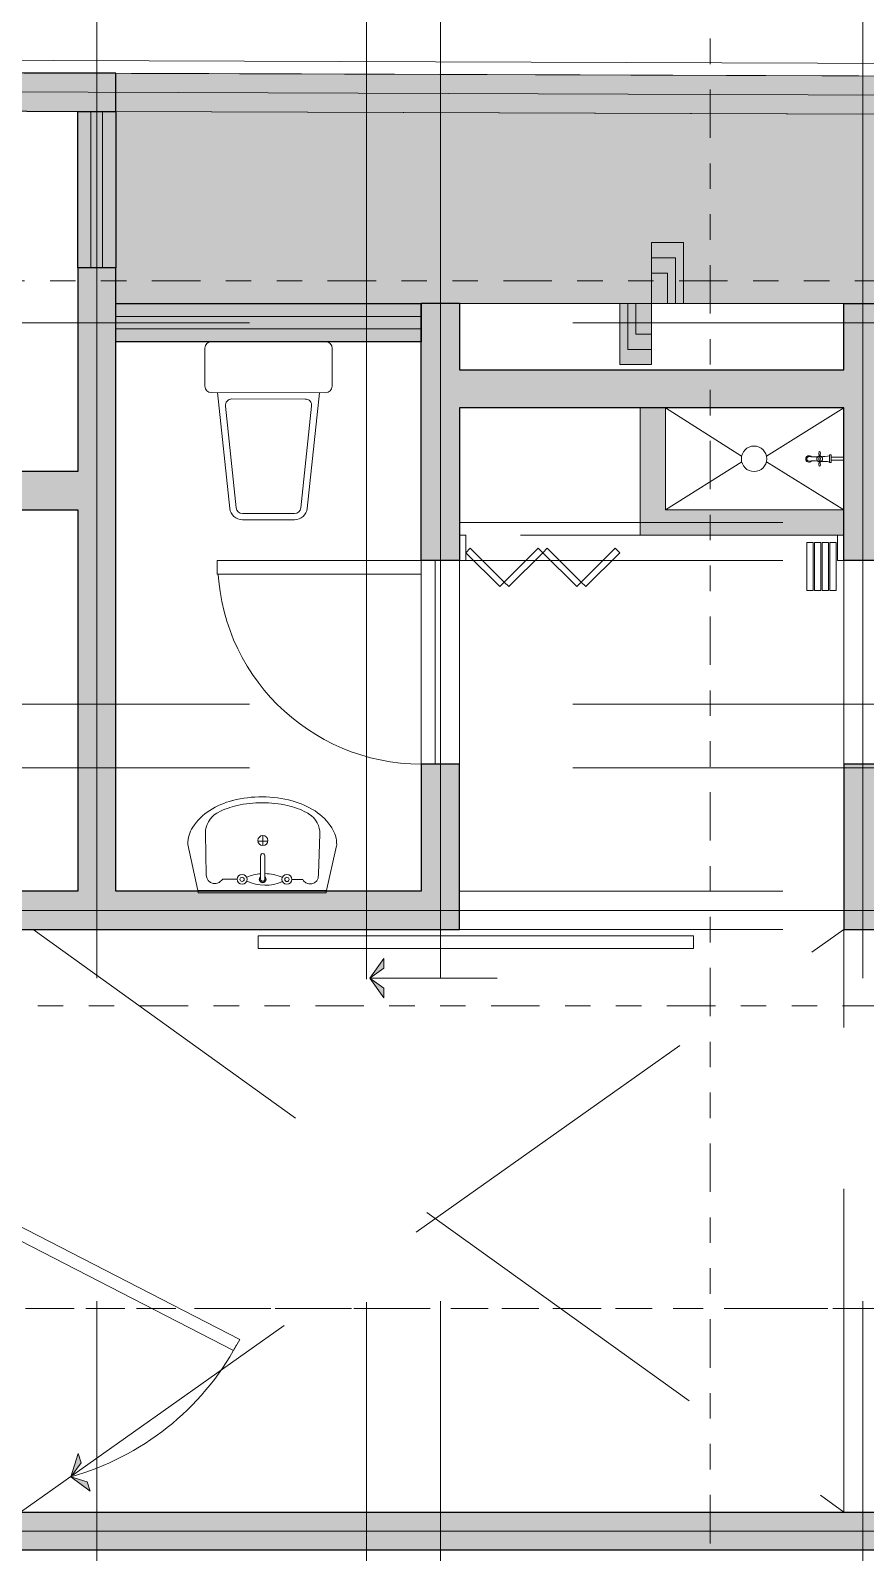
# Model space of a CAD drawing. Header units: metres. Extents: x -54 to 264, y -14 to 31.
# Drawn here: x 28.13 to 31.41, y 15.69 to 21.67 of the extents above; entities that cross this region are included whole.
import ezdxf
from ezdxf.enums import TextEntityAlignment as Align

# ---------------------------------------------------------------- set-up
doc = ezdxf.new("R2010")
doc.units = ezdxf.units.M
doc.header["$LTSCALE"] = 0.001
for name, pattern in [('CENTERX2', [101.6, 63.5, -12.7, 12.7, -12.7]), ('DIVIDEX2', [63.5, 25.4, -12.7, 0, -12.7, 0, -12.7]), ('HIDDENX2', [19.05, 12.7, -6.35])]:
    doc.linetypes.add(name, pattern=pattern)
doc.layers.get('0').update_dxf_attribs({"lineweight": 13, "true_color": 0x000000})
for name, color, linetype, lineweight, true_color in [('JACH-Anotaciones-Cambios deNivelPiso', 7, 'Continuous', 13, 0x000000), ('JACH-Anotaciones-Cambios deNivelPiso @ 0.05', 7, 'Continuous', 13, 0x000000), ('JACH-Anotaciones-Cambios deNivelPiso @ 0.075', 7, 'Continuous', 13, 0x000000), ('JACH-Anotaciones-Cambios deNivelPiso @ 0.1', 7, 'Continuous', 13, 0x000000), ('Jach-Anotaciones-Hatch-Lum100%', 7, 'Continuous', 13, 0x000000), ('Jach-Anotaciones-Hatch-Lum30%', 7, 'Continuous', 9, 0xb3b3b3), ('Jach-Anotaciones-Hatch-Lum50%', 9, 'Continuous', 13, 0x808080), ('Jach-Anotaciones-Hatch-Lum80%', 250, 'Continuous', 13, 0x333333), ('JACH-Anotaciones-Lineas-CORTE', 7, 'DIVIDEX2', 18, 0x000000), ('JACH-Anotaciones-Lineas-CORTE @ 0.05', 7, 'DIVIDEX2', 18, 0x000000), ('JACH-Anotaciones-Lineas-CORTE @ 0.075', 7, 'DIVIDEX2', 18, 0x000000), ('JACH-Anotaciones-Lineas-EJES', 7, 'CENTERX2', 9, 0x666666), ('Jach-Anotaciones-LineasDetalle0.09mm', 7, 'Continuous', 15, 0x000000), ('Jach-Anotaciones-LineasDetalle0.15mm', 7, 'Continuous', 15, 0x000000), ('JACH-Anotaciones-Textos-Lum100%', 7, 'Continuous', 13, 0x000000), ('JACH-Arq-Lineas-Piso', 7, 'Continuous', 13, 0x1a1a1a), ('JACH-Arq-Lineas-Proyeccion', 250, 'HIDDENX2', 13, 0x333333), ('JACH-Arq-Líneas-ProyeccionCerramientos', 7, 'HIDDENX2', 13, 0x000000), ('JACH-Arq-Mobiliario01-', 250, 'Continuous', 9, 0x333333), ('JACH-Arq-Puertas01-', 7, 'Continuous', 13, 0x404040)]:
    doc.layers.add(name, color=color, linetype=linetype, lineweight=lineweight, true_color=true_color)
doc.layers.add('JACH-Arq-Muros01-Carga', color=3, linetype='Continuous', lineweight=25)
doc.layers.add('JACH-Arq-Muros03Bajos', color=6, linetype='Continuous', lineweight=13)
doc.styles.add('01c-Arial-JACH(3mm)', font='arial.ttf', dxfattribs={"height": 3})

# ---------------------------------------------------------------- blocks, each defined once
blk = doc.blocks.new('*U73')
at = {"lineweight": 0}
blk.add_arc((-0.075, 0), 0.8, 180, 270, dxfattribs=at)
at = {"layer": 'Jach-Anotaciones-Hatch-Lum50%'}
blk.add_lwpolyline([(-0.021, 0), (-0.021, -0.8), (-0.075, -0.8), (-0.075, 0)], close=True, dxfattribs=at)
at = {"lineweight": 30}
blk.add_wipeout([(-0.075, -0.054), (-0.8774, -0.054), (-0.8774, 0), (-0.075, 0)], dxfattribs=at)
blk.add_lwpolyline([(-0.075, -0.054), (-0.8774, -0.054), (-0.8774, 0), (-0.075, 0)], close=True)
blk = doc.blocks.new('A$C274B7A8C')
for p, q in [((0, 0.525), (0, 0.675)), ((0.025, 0.7), (0.475, 0.7)), ((0.5, 0.675), (0.5, 0.525)), ((0.475, 0.5), (0.025, 0.5)), ((0.05, 0.5), (0.0979, 0.0448)), ((0.4021, 0.0448), (0.45, 0.5)), ((0.0807, 0.4474), (0.1228, 0.0474)), ((0.1055, 0.475), (0.3945, 0.475)), ((0.3772, 0.0474), (0.4193, 0.4474)), ((0.1476, 0.025), (0.3524, 0.025)), ((0.1476, 0), (0.3524, 0))]:
    blk.add_line(p, q)
for centre, radius, start, end in [((0.025, 0.675), 0.025, 90, 180), ((0.475, 0.675), 0.025, 0, 90), ((0.025, 0.525), 0.025, 180, 270), ((0.475, 0.525), 0.025, 270, 0), ((0.1055, 0.45), 0.025, 90, 186.00901), ((0.3945, 0.45), 0.025, 353.99099, 90), ((0.1476, 0.05), 0.05, 186.00901, 270), ((0.1476, 0.05), 0.025, 186.00901, 270), ((0.3524, 0.05), 0.025, 270, 353.99099), ((0.3524, 0.05), 0.05, 270, 353.99099)]:
    blk.add_arc(centre, radius, start, end)
blk = doc.blocks.new('A$C6AA41FE3')
at = {"linetype": 'ByBlock'}
for p, q in [((0.1919, 0.5849), (0.3733, 0.5439)), ((0.3687, 0.04), (0.3687, 0.5439)), ((0.3687, 0.5439), (0.3772, 0.5439)), ((0.3772, 0.0411), (0.3772, 0.5439)), ((0.3026, 0.514), (0.1469, 0.5187)), ((0.32, 0.5127), (0.3026, 0.514)), ((0.3305, 0.5069), (0.32, 0.5127)), ((0.3383, 0.4979), (0.3305, 0.5069)), ((0.3425, 0.4869), (0.3383, 0.4979)), ((0.3425, 0.4752), (0.3425, 0.4869)), ((0.3251, 0.409), (0.3253, 0.4524)), ((0.3253, 0.4524), (0.3305, 0.4553)), ((0.3305, 0.4553), (0.3383, 0.4642)), ((0.3383, 0.4642), (0.3425, 0.4752)), ((0.1747, 0.3146), (0.1747, 0.2774)), ((0.2326, 0.3025), (0.3243, 0.3025)), ((0.2326, 0.3021), (0.2326, 0.3025)), ((0.3243, 0.3025), (0.3243, 0.3024)), ((0.1525, 0.2951), (0.1884, 0.2951)), ((0.2326, 0.2863), (0.2326, 0.2867)), ((0.3243, 0.2863), (0.2326, 0.2863)), ((0.3243, 0.2864), (0.3243, 0.2863)), ((0.3243, 0.1379), (0.3245, 0.1941)), ((0.3374, 0.1229), (0.3243, 0.1379)), ((0.3415, 0.1119), (0.3374, 0.1229)), ((0.144, 0.0693), (0.3071, 0.0724)), ((0.3071, 0.0724), (0.3191, 0.0744)), ((0.3191, 0.0744), (0.3296, 0.0802)), ((0.3296, 0.0802), (0.3374, 0.0892)), ((0.3374, 0.0892), (0.3415, 0.1002)), ((0.3415, 0.1002), (0.3415, 0.1119)), ((0.188, 0), (0.3687, 0.04)), ((0.3772, 0.0411), (0.3687, 0.0411))]:
    blk.add_line(p, q, dxfattribs=at)
for centre, radius in [((0.3245, 0.3895), 0.0195), ((0.3245, 0.3895), 0.00849), ((0.172, 0.2951), 0.0195), ((0.3245, 0.2136), 0.0195), ((0.3245, 0.2136), 0.00849)]:
    blk.add_circle(centre, radius, dxfattribs=at)
for centre, radius, start, end in [((0.241, 0.3799), 0.2208, 122.64614, 147.09358), ((0.1864, 0.4671), 0.118, 89.17847, 123.14131), ((0.1877, 0.4667), 0.1183, 87.92664, 89.81125), ((0.3304, 0.324), 0.3262, 147.38302, 164.68206), ((0.1441, 0.4288), 0.09, 88.25949, 147.75883), ((0.3272, 0.3256), 0.3003, 152.13058, 167.30015), ((0.2193, 0.3814), 0.1789, 147.75883, 151.77231), ((0.4743, 0.289), 0.4743, 165.19563, 179.4863), ((0.5, 0.2906), 0.4766, 167.76557, 179.77021), ((0.4839, 0.3016), 0.1818, 157.46452, 179.70612), ((0.1798, 0.3042), 0.1678, 334.48749, 24.17939), ((0.2312, 0.2944), 0.0078, 80.15507, 279.84493), ((0.3243, 0.2944), 0.013, 218.4979, 141.5021), ((0.3243, 0.2944), 0.0134, 270, 90), ((0.3243, 0.2944), 0.00798, 270, 90), ((0.4743, 0.2935), 0.4743, 180.03161, 194.32228), ((0.5, 0.2944), 0.4766, 180.22979, 192.23443), ((0.4839, 0.3016), 0.1818, 184.80871, 202.53548), ((0.3272, 0.2594), 0.3003, 192.69985, 207.86942), ((0.33, 0.2597), 0.3262, 194.84096, 212.14001), ((0.2402, 0.2046), 0.2208, 212.44128, 236.88872), ((0.2193, 0.2037), 0.1789, 208.22812, 209.97994), ((0.1423, 0.1592), 0.09, 209.97994, 271.05374), ((0.1848, 0.1179), 0.1179, 236.40841, 270.37125), ((0.1861, 0.1183), 0.1183, 269.7541, 270.94709)]:
    blk.add_arc(centre, radius, start, end, dxfattribs=at)
blk = doc.blocks.new('*U56')
at = {"linetype": 'DIVIDEX2', "lineweight": 0, "ltscale": 100}
blk.add_lwpolyline([(-768.018, 0), (62.177, 0)], dxfattribs=at)
at = {"lineweight": 0, "ltscale": 100, "style": '01c-Arial-JACH(3mm)'}
for tag, p in [('JACH-SECCIONMURO', (-773.518, 2.109)), ('NO.DEPLANO', (-773.518, -1.994))]:
    blk.add_attdef(tag, text='', height=3, dxfattribs=at).set_placement(p, align=Align.MIDDLE_CENTER)
blk = doc.blocks.new('*U291')
at = {"layer": 'JACH-Anotaciones-Lineas-CORTE @ 0.075', "xscale": -0.075, "yscale": 0.075, "zscale": 0.075, "rotation": 180}
blk.add_blockref('*U56', (50.9401, 17.84), dxfattribs=at)
blk = doc.blocks.new('A$C51db089b')
at = {"layer": 'Jach-Anotaciones-Hatch-Lum50%', "lineweight": 0, "ltscale": 100}
h = blk.add_hatch(color=256, dxfattribs=at)
h.dxf.hatch_style = 1
h.paths.add_polyline_path([(0, 0.0776), (0.0554, 0.1173), (0.0554, 0.1552)])
h = blk.add_hatch(color=256, dxfattribs=at)
h.dxf.hatch_style = 1
h.paths.add_polyline_path([(0, 0.0776), (0.0554, 0.038), (0.0554, 0)])
at = {"lineweight": 0, "ltscale": 100}
for points in [[(0, 0.0776), (0.0554, 0.1173), (0.0554, 0.1552)], [(0, 0.0776), (0.0554, 0.038), (0.0554, 0)]]:
    blk.add_lwpolyline(points, close=True, dxfattribs=at)
blk.add_lwpolyline([(0.5, 0.0776), (0, 0.0776)], dxfattribs=at)
blk = doc.blocks.new('*U127')
at = {"lineweight": 0, "ltscale": 100}
h = blk.add_hatch(color=256, dxfattribs=at)
h.dxf.hatch_style = 1
h.paths.add_polyline_path([(0, 0), (0, -1.25), (2.4, -1.25), (2.4, 0)])
for points in [[(-2.4, 1.25), (-2.4, 0), (0, 0), (0, 1.25)], [(0, 0), (0, -1.25), (2.4, -1.25), (2.4, 0)]]:
    blk.add_lwpolyline(points, close=True, dxfattribs=at)
blk = doc.blocks.new('*U316')
at = {"layer": 'JACH-Anotaciones-Cambios deNivelPiso @ 0.05', "xscale": 0.05, "yscale": 0.05, "zscale": 0.05, "rotation": 270}
blk.add_blockref('*U127', (30.5659, 20.6), dxfattribs=at)
at = {"layer": 'JACH-Anotaciones-Cambios deNivelPiso @ 0.075', "xscale": 0.075, "yscale": 0.075, "zscale": 0.075, "rotation": 270}
blk.add_blockref('*U127', (30.5659, 20.6), dxfattribs=at)
at = {"layer": 'JACH-Anotaciones-Cambios deNivelPiso @ 0.1', "xscale": 0.1, "yscale": 0.1, "zscale": 0.1, "rotation": 270}
blk.add_blockref('*U127', (30.5659, 20.6), dxfattribs=at)
blk = doc.blocks.new('*U184')
at = {"linetype": 'DIVIDEX2', "lineweight": 0, "ltscale": 100}
blk.add_lwpolyline([(-773.995, 0), (50.688, 0)], dxfattribs=at)
at = {"lineweight": 0, "ltscale": 100, "style": '01c-Arial-JACH(3mm)'}
for tag, p in [('JACH-SECCIONMURO', (-779.495, 2.109)), ('NO.DEPLANO', (-779.495, -1.994))]:
    blk.add_attdef(tag, text='', height=3, dxfattribs=at).set_placement(p, align=Align.MIDDLE_CENTER)
blk = doc.blocks.new('*U373')
at = {"layer": 'JACH-Anotaciones-Lineas-CORTE @ 0.05', "xscale": 0.05, "yscale": 0.05, "zscale": 0.05}
blk.add_blockref('*U184', (50.9401, 16.65), dxfattribs=at)
at = {"layer": 'JACH-Anotaciones-Lineas-CORTE @ 0.075', "xscale": 0.075, "yscale": 0.075, "zscale": 0.075}
blk.add_blockref('*U184', (50.9401, 16.65), dxfattribs=at)
blk = doc.blocks.new('*U185')
at = {"linetype": 'DIVIDEX2', "lineweight": 0, "ltscale": 100}
blk.add_lwpolyline([(-810.476, 0), (-344.582, 0)], dxfattribs=at)
at = {"lineweight": 0, "ltscale": 100, "style": '01c-Arial-JACH(3mm)'}
for tag, p in [('JACH-SECCIONMURO', (-815.976, 2.109)), ('NO.DEPLANO', (-815.976, -1.994))]:
    blk.add_attdef(tag, text='', height=3, dxfattribs=at).set_placement(p, align=Align.MIDDLE_CENTER)
blk = doc.blocks.new('*U377')
at = {"layer": 'JACH-Anotaciones-Lineas-CORTE @ 0.075', "xscale": -0.075, "yscale": 0.075, "zscale": 0.075, "rotation": 90}
blk.add_blockref('*U185', (30.7959, -31.0582), dxfattribs=at)
blk = doc.blocks.new('*U183')
at = {"linetype": 'DIVIDEX2', "lineweight": 0, "ltscale": 100}
blk.add_lwpolyline([(-767.377, 0), (62.177, 0)], dxfattribs=at)
at = {"lineweight": 0, "ltscale": 100, "style": '01c-Arial-JACH(3mm)'}
for tag, p in [('JACH-SECCIONMURO', (-772.877, 2.109)), ('NO.DEPLANO', (-772.877, -1.994))]:
    blk.add_attdef(tag, text='', height=3, dxfattribs=at).set_placement(p, align=Align.MIDDLE_CENTER)
blk = doc.blocks.new('*U379')
at = {"layer": 'JACH-Anotaciones-Lineas-CORTE @ 0.075', "xscale": -0.075, "yscale": 0.075, "zscale": 0.075, "rotation": 180}
blk.add_blockref('*U183', (50.9401, 20.69), dxfattribs=at)

msp = doc.modelspace()

# ---------------------------------------------------------------- hatches: boundary and pattern name
at = {"layer": 'Jach-Anotaciones-Hatch-Lum30%', "ltscale": 100}
h = msp.add_hatch(color=256, dxfattribs=at)
h.dxf.hatch_style = 1
h.paths.add_polyline_path([(30.5209, 20.19), (30.6209, 20.19), (30.6209, 19.69), (30.5209, 19.69)])
h = msp.add_hatch(color=256, dxfattribs=at)
h.dxf.hatch_style = 1
h.paths.add_polyline_path([(30.6159, 19.69), (31.3209, 19.69), (31.3209, 19.79), (30.6159, 19.79)])
at = {"layer": 'Jach-Anotaciones-Hatch-Lum50%', "ltscale": 100}
h = msp.add_hatch(color=256, dxfattribs=at)
h.dxf.hatch_style = 1
h.paths.add_polyline_path([(39.7709, 21.4658), (28.4609, 21.5052), (28.4609, 21.3552), (39.7709, 21.3158)])
h = msp.add_hatch(color=256, dxfattribs=at)
h.dxf.hatch_style = 1
h.paths.add_polyline_path([(39.7709, 21.4658), (28.4609, 21.5052), (28.4609, 21.3552), (39.7709, 21.3158)])
h = msp.add_hatch(color=256, dxfattribs=at)
h.dxf.hatch_style = 1
h.paths.add_polyline_path([(28.4609, 20.74), (28.3109, 20.74), (28.3109, 21.3557), (28.4609, 21.3552)])
at = {"layer": 'Jach-Anotaciones-Hatch-Lum50%'}
h = msp.add_hatch(dxfattribs=at)
h.set_pattern_fill('GRAVEL', color=256, scale=0.01)
h.paths.add_polyline_path([(39.7709, 21.2158), (39.7709, 20.6), (28.4609, 20.6), (28.4609, 21.3552), (31.4709, 21.3447), (31.4709, 21.2158)])
at = {"layer": 'Jach-Anotaciones-Hatch-Lum50%', "ltscale": 100}
msp.add_hatch(color=256, dxfattribs=at).paths.add_polyline_path([(28.4609, 20.6), (29.6609, 20.6), (29.6609, 20.45), (28.4609, 20.45)])
h = msp.add_hatch(color=256, dxfattribs=at)
h.dxf.hatch_style = 1
h.paths.add_polyline_path([(28.2838, 15.9888), (28.3241, 16.0437), (28.3123, 16.0798)])
h = msp.add_hatch(color=256, dxfattribs=at)
h.dxf.hatch_style = 1
h.paths.add_polyline_path([(28.2838, 15.9888), (28.3488, 15.9684), (28.3606, 15.9323)])
at = {"layer": 'Jach-Anotaciones-Hatch-Lum80%', "ltscale": 100}
for points in [[(24.6609, 21.3684), (24.6609, 20.74), (24.8609, 20.74), (24.8609, 21.3677), (26.1609, 21.3632), (26.1609, 20.74), (26.3609, 20.74), (26.3609, 21.3625), (28.4609, 21.3552), (28.4609, 21.5052), (22.5609, 21.5257), (22.5609, 21.3757)], [(28.3109, 20.74), (28.3109, 19.94), (26.2109, 19.94), (26.2109, 19.79), (28.3109, 19.79), (28.3109, 18.29), (27.8609, 18.29), (27.4109, 18.29), (27.2609, 18.29), (26.8109, 18.29), (26.3609, 18.29), (26.3609, 18.99), (26.1609, 18.99), (26.1609, 18.14), (29.8109, 18.14), (29.8109, 18.79), (29.6609, 18.79), (29.6609, 18.29), (28.4609, 18.29), (28.4609, 20.74)], [(29.6609, 20.6012), (29.8109, 20.6012), (29.8109, 20.34), (31.3209, 20.34), (31.3209, 20.6), (31.4709, 20.6), (31.4709, 19.59), (31.3209, 19.59), (31.3209, 20.19), (29.8109, 20.19), (29.8109, 19.59), (29.6609, 19.59)], [(32.6709, 18.29), (31.4709, 18.29), (31.4709, 18.79), (31.3209, 18.79), (31.3209, 18.14), (32.8209, 18.14), (32.8209, 20.6), (32.6709, 20.6)], [(26.1609, 15.05), (26.1609, 15.85), (31.6209, 15.85), (31.6209, 15.7), (26.7209, 15.7), (26.7209, 15.05)]]:
    msp.add_hatch(color=256, dxfattribs=at).paths.add_polyline_path(points)

# ---------------------------------------------------------------- linework, layer by layer
at = {"layer": 'Jach-Anotaciones-Hatch-Lum100%', "ltscale": 100}
msp.add_lwpolyline([(28.3629, 21.3557), (28.4089, 21.3557), (28.4089, 20.74), (28.3629, 20.74)], close=True, dxfattribs=at)
at = {"layer": 'Jach-Anotaciones-Hatch-Lum80%', "ltscale": 100}
msp.add_lwpolyline([(28.4609, 20.5489), (29.6609, 20.5489), (29.6609, 20.5011), (28.4609, 20.5011)], close=True, dxfattribs=at)
at = {"layer": 'JACH-Anotaciones-Lineas-EJES', "ltscale": 100}
for points in [[(28.3859, -2.3716), (28.3859, 25.9187)], [(31.3959, -2.3716), (31.3959, 25.9187)], [(0.1598, 21.6038), (44.3709, 21.4497)], [(-4.3309, 21.5445), (52.1472, 21.3476)], [(22.6359, 20.525), (52.1472, 20.525)], [(-4.3309, 18.215), (52.1472, 18.215)], [(-4.3309, 15.775), (52.1472, 15.775)]]:
    msp.add_lwpolyline(points, dxfattribs=at)
at = {"layer": 'JACH-Anotaciones-Lineas-EJES', "linetype": 'Continuous', "lineweight": 0, "ltscale": 100}
msp.add_lwpolyline([(0.0848, 21.6041), (44.3709, 21.4497)], dxfattribs=at)
at = {"layer": 'Jach-Anotaciones-LineasDetalle0.09mm', "ltscale": 100}
msp.add_lwpolyline([(30.6209, 19.69), (30.5209, 19.69), (30.5209, 20.19), (30.6209, 20.19), (30.6209, 19.79)], dxfattribs=at)
at = {"layer": 'Jach-Anotaciones-LineasDetalle0.15mm', "ltscale": 500000}
for p, q in [((31.2709, 20.005), (31.2652, 20.005)), ((31.2652, 20.005), (31.2652, 20.0021)), ((31.2652, 19.9771), (31.2652, 20.0021)), ((31.2709, 19.975), (31.2709, 20.005)), ((31.2652, 19.9771), (31.2652, 19.975)), ((31.2652, 19.975), (31.2709, 19.975))]:
    msp.add_line(p, q, dxfattribs=at)
at = {"layer": 'Jach-Anotaciones-LineasDetalle0.15mm', "ltscale": 100}
for points in [[(30.6209, 20.19), (30.9193, 19.9997)], [(31.0174, 19.9997), (31.3209, 20.19)], [(30.6209, 19.79), (30.9197, 19.9787)], [(31.0171, 19.9787), (31.3209, 19.79)], [(30.6209, 19.69), (31.3209, 19.69), (31.3209, 19.79), (30.6209, 19.79)]]:
    msp.add_lwpolyline(points, dxfattribs=at)
msp.add_lwpolyline([(31.2709, 19.984), (31.3209, 19.984), (31.3209, 19.996), (31.2709, 19.996)], close=True, dxfattribs=at)
msp.add_circle((30.9684, 19.99), 0.05, dxfattribs=at)
at = {"layer": 'Jach-Anotaciones-LineasDetalle0.15mm', "ltscale": 500000}
for centre, radius, start, end in [((31.1841, 19.9896), 0.0125, 44.47163, 315.52837), ((31.1841, 19.9896), 0.0125, 39.61185, 320.84424), ((31.1841, 19.9896), 0.00875, 90, 270), ((31.202, 20.1581), 0.1607, 263.60545, 275.78519), ((31.2261, 19.9896), 0.0116, 100.87265, 259.12735), ((31.1618, 20.0007), 0.0621, 353.08584, 6.92929), ((31.1618, 19.9786), 0.0621, 353.07071, 6.91416), ((31.2908, 20.0007), 0.0626, 173.09725, 186.88768), ((31.2261, 19.9896), 0.0116, 280.87317, 79.12683), ((31.2908, 19.9786), 0.0626, 173.11232, 186.90275), ((31.2439, 20.0758), 0.0766, 260.04966, 286.11304), ((31.202, 19.8212), 0.1607, 84.21481, 96.39455), ((31.2439, 19.9035), 0.0766, 73.88696, 99.95034)]:
    msp.add_arc(centre, radius, start, end, dxfattribs=at)
for centre, major_axis, ratio, start_param, end_param in [((31.2261, 20.0119), (0, 0.00646), 0.495413, 4.111151, 8.45522), ((31.2261, 19.9896), (0, 0.00655), 0.490667, 0.948644, 2.192949), ((31.2261, 19.9896), (0, 0.00655), 0.490667, 4.084846, 5.339932)]:
    msp.add_ellipse(centre, major_axis=major_axis, ratio=ratio, start_param=start_param, end_param=end_param, dxfattribs=at)
at = {"layer": 'Jach-Anotaciones-LineasDetalle0.15mm', "ltscale": 500000, "extrusion": (0, 0, -1)}
msp.add_ellipse((31.2261, 19.9674), major_axis=(0, -0.00646), ratio=0.495413, start_param=4.111151, end_param=8.45522, dxfattribs=at)
at = {"layer": 'JACH-Anotaciones-Textos-Lum100%', "ltscale": 100}
for points in [[(28.2838, 15.9888), (28.3241, 16.0437), (28.3123, 16.0798)], [(28.2838, 15.9888), (28.3488, 15.9684), (28.3606, 15.9323)]]:
    msp.add_lwpolyline(points, close=True, dxfattribs=at)
msp.add_arc((27.9984, 17.0167), 1.0667, 285.5172, 331.46395, dxfattribs=at)
at = {"layer": 'JACH-Arq-Lineas-Piso', "ltscale": 100}
for points in [[(0.085, 21.6541), (44.72, 21.4985), (44.6706, 0), (0, 0)], [(39.7709, 21.2158), (39.7709, 20.6), (28.4609, 20.6), (28.4609, 21.3552), (31.4709, 21.3447), (31.4709, 21.2158)]]:
    msp.add_lwpolyline(points, close=True, dxfattribs=at)
at = {"layer": 'JACH-Arq-Lineas-Proyeccion', "ltscale": 100}
msp.add_lwpolyline([(29.8109, 20.19), (31.3209, 20.19), (31.3209, 19.69), (29.8109, 19.69)], close=True, dxfattribs=at)
for points in [[(28.0859, 15.85), (31.3209, 18.14)], [(28.1359, 18.14), (31.3209, 15.85)]]:
    msp.add_lwpolyline(points, dxfattribs=at)
at = {"layer": 'JACH-Arq-Lineas-Proyeccion', "linetype": 'HIDDENX2', "ltscale": 100}
msp.add_lwpolyline([(31.3209, 15.85), (31.3209, 18.14)], dxfattribs=at)
at = {"layer": 'JACH-Arq-Líneas-ProyeccionCerramientos', "lineweight": 0, "ltscale": 100}
for points in [[(29.8109, 19.74), (31.3209, 19.74)], [(29.8109, 18.79), (29.8109, 19.59)], [(29.8109, 19.59), (31.3209, 19.59)], [(31.3209, 19.59), (31.3209, 18.79)], [(29.8109, 18.29), (31.3209, 18.29)], [(29.8109, 18.14), (31.3209, 18.14)]]:
    msp.add_lwpolyline(points, dxfattribs=at)
at = {"layer": 'JACH-Arq-Mobiliario01-', "ltscale": 100}
for points in [[(29.8109, 20.34), (31.3209, 20.34), (31.3209, 20.6), (29.8109, 20.6)], [(29.8109, 19.69), (29.8359, 19.69), (29.8359, 19.59), (29.8109, 19.59)], [(31.3209, 19.69), (31.2959, 19.69), (31.2959, 19.59), (31.3209, 19.59)]]:
    msp.add_lwpolyline(points, close=True, dxfattribs=at)
at = {"layer": 'JACH-Arq-Muros01-Carga', "ltscale": 100}
for points in [[(24.6609, 21.3684), (24.6609, 20.74), (24.8609, 20.74), (24.8609, 21.3677), (26.1609, 21.3632), (26.1609, 20.74), (26.3609, 20.74), (26.3609, 21.3625), (28.4609, 21.3552), (28.4609, 21.5052), (22.5609, 21.5257), (22.5609, 21.3757)], [(28.4609, 20.74), (28.3109, 20.74), (28.3109, 21.3557), (28.4609, 21.3552)], [(28.3109, 20.74), (28.3109, 19.94), (26.2109, 19.94), (26.2109, 19.79), (28.3109, 19.79), (28.3109, 18.29), (27.8609, 18.29), (27.4109, 18.29), (27.2609, 18.29), (26.8109, 18.29), (26.3609, 18.29), (26.3609, 18.99), (26.1609, 18.99), (26.1609, 18.14), (29.8109, 18.14), (29.8109, 18.79), (29.6609, 18.79), (29.6609, 18.29), (28.4609, 18.29), (28.4609, 20.74)], [(28.4609, 20.6), (29.6609, 20.6), (29.6609, 20.45), (28.4609, 20.45)], [(29.6609, 20.6012), (29.8109, 20.6012), (29.8109, 20.34), (31.3209, 20.34), (31.3209, 20.6), (31.4709, 20.6), (31.4709, 19.59), (31.3209, 19.59), (31.3209, 20.19), (29.8109, 20.19), (29.8109, 19.59), (29.6609, 19.59)], [(32.6709, 18.29), (31.4709, 18.29), (31.4709, 18.79), (31.3209, 18.79), (31.3209, 18.14), (32.8209, 18.14), (32.8209, 20.6), (32.6709, 20.6)], [(26.1609, 15.05), (26.1609, 15.85), (31.6209, 15.85), (31.6209, 15.7), (26.7209, 15.7), (26.7209, 15.05)]]:
    msp.add_lwpolyline(points, close=True, dxfattribs=at)
at = {"layer": 'JACH-Arq-Muros03Bajos', "ltscale": 100}
msp.add_lwpolyline([(39.7709, 21.4658), (28.4609, 21.5052), (28.4609, 21.3552), (39.7709, 21.3158)], close=True, dxfattribs=at)
at = {"layer": 'JACH-Arq-Puertas01-', "ltscale": 100}
for points in [[(29.8536, 19.6387), (29.8359, 19.621), (29.9693, 19.4875), (29.987, 19.5052)], [(30.1205, 19.6387), (30.1382, 19.621), (30.0047, 19.4875), (29.987, 19.5052)], [(30.1558, 19.6387), (30.1382, 19.621), (30.2716, 19.4875), (30.2893, 19.5052)], [(30.4228, 19.6387), (30.4405, 19.621), (30.307, 19.4875), (30.2893, 19.5052)], [(31.2009, 19.661), (31.1759, 19.661), (31.1759, 19.4723), (31.2009, 19.4723)], [(31.2309, 19.661), (31.2059, 19.661), (31.2059, 19.4723), (31.2309, 19.4723)], [(31.2609, 19.661), (31.2359, 19.661), (31.2359, 19.4723), (31.2609, 19.4723)], [(31.2909, 19.661), (31.2659, 19.661), (31.2659, 19.4723), (31.2909, 19.4723)], [(29.0202, 18.065), (30.7302, 18.065), (30.7302, 18.115), (29.0202, 18.115)], [(27.0265, 17.4613), (27.0515, 17.5046), (28.948, 16.5287), (28.923, 16.4854)]]:
    msp.add_lwpolyline(points, close=True, dxfattribs=at)

# ---------------------------------------------------------------- block references
at = {"layer": 'JACH-Anotaciones-Cambios deNivelPiso', "lineweight": 0}
msp.add_blockref('*U316', (0, 0), dxfattribs=at)
at = {"layer": 'JACH-Anotaciones-Lineas-CORTE', "lineweight": 0}
for name in ['*U379', '*U291', '*U373']:
    msp.add_blockref(name, (0, 0), dxfattribs=at)
at = {"layer": 'JACH-Anotaciones-Textos-Lum100%', "ltscale": 100}
msp.add_blockref('A$C51db089b', (29.4586, 17.8711), dxfattribs=at)
at = {"layer": 'JACH-Arq-Mobiliario01-', "ltscale": 100, "xscale": -1, "rotation": 359.9798579888547}
msp.add_blockref('A$C274B7A8C', (29.3106, 19.7499), dxfattribs=at)
at = {"layer": 'JACH-Arq-Mobiliario01-', "ltscale": 100, "rotation": 269.9496377388806}
msp.add_blockref('A$C6AA41FE3', (28.7437, 18.6617), dxfattribs=at)

# ---------------------------------------------------------------- next in the draw order: block references
at = {"layer": 'JACH-Arq-Puertas01-', "ltscale": 100}
msp.add_blockref('*U73', (29.7359, 19.59), dxfattribs=at)

# ---------------------------------------------------------------- next in the draw order: linework, layer by layer
at = {"layer": 'JACH-Anotaciones-Lineas-EJES', "ltscale": 100}
for points in [[(29.4459, -2.375), (29.4459, 25.9153)], [(29.7359, -2.3716), (29.7359, 25.9187)], [(22.6359, 19.025), (52.1472, 19.025)], [(22.6359, 18.775), (52.1472, 18.775)]]:
    msp.add_lwpolyline(points, dxfattribs=at)
at = {"layer": 'JACH-Arq-Líneas-ProyeccionCerramientos', "lineweight": 0, "ltscale": 100}
msp.add_lwpolyline([(29.6609, 19.59), (29.6609, 18.79)], dxfattribs=at)

# ---------------------------------------------------------------- next in the draw order: block references
at = {"layer": 'JACH-Anotaciones-Lineas-CORTE', "lineweight": 0}
msp.add_blockref('*U377', (0, 0), dxfattribs=at)

doc.saveas('drawing.dxf')
